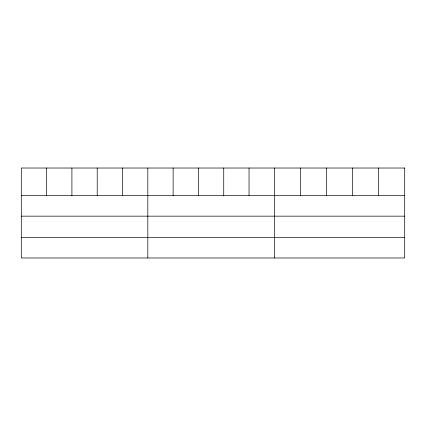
<?xml version="1.0" encoding="UTF-8"?>
<svg xmlns="http://www.w3.org/2000/svg" width="426" height="426" viewBox="0 0 426 426"><rect width="100%" height="100%" fill="white"/><g stroke="black" fill="none" stroke-linecap="round" stroke-linejoin="round"><path stroke-width="0.64" d="M21.3 195.561L404.7 195.561M21.3 216.158L404.7 216.158M21.3 237.378L404.7 237.378M378.629 168.025L378.629 195.561M352.558 168.025L352.558 195.561M326.486 168.025L326.486 195.561M300.415 168.025L300.415 195.561M274.344 168.025L274.344 257.975M249.04 168.025L249.04 195.561M223.735 168.025L223.735 195.561M198.431 168.025L198.431 195.561M173.126 168.025L173.126 195.561M147.822 168.025L147.822 257.975M122.518 168.025L122.518 195.561M97.213 168.025L97.213 195.561M71.909 168.025L71.909 195.561M46.604 168.025L46.604 195.561M404.7 168.025L21.3 168.025L21.3 257.975L404.7 257.975L404.7 168.025"/></g></svg>
